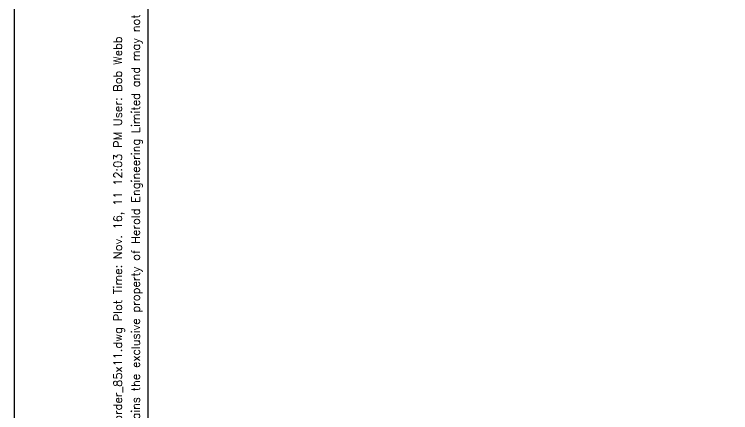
# Model space of a CAD drawing. Extents: x 0 to 8.5, y -0.4 to 11.
# Drawn here: x 0 to 4.021, y 1.791 to 4.029 of the extents above; entities that cross this region are included whole.
import ezdxf

# ---------------------------------------------------------------- set-up
doc = ezdxf.new("R2010")
doc.units = 0
doc.header["$LTSCALE"] = 10
doc.header["$MEASUREMENT"] = 0
doc.layers.add('BDR-18', color=1, linetype='Continuous')
doc.layers.add('BDR-25', color=4, linetype='Continuous')
doc.styles.add('HEL-Title4', font='romand.shx')

msp = doc.modelspace()

# ---------------------------------------------------------------- linework, layer by layer
at = {"layer": 'BDR-18'}
msp.add_lwpolyline([(0, 0), (8.5, 0), (8.5, 11), (0, 11)], close=True, dxfattribs=at)
at = {"layer": 'BDR-25'}
msp.add_lwpolyline([(0.75, 10.5), (0.75, 0.5)], dxfattribs=at)

# ---------------------------------------------------------------- texts
at = {"layer": 'BDR-18', "insert": (0.6571, 0.4999), "char_height": 0.046875, "width": 10.417969, "attachment_point": 1, "rotation": 90, "style": 'HEL-Title4'}
msp.add_mtext('{\\fSymbol|b0|i0|c2|p18;Ó }Copyright reserved. This drawing remains the exclusive property of Herold Engineering Limited and may not be reused or reproduced without written consent of Herold Engineering Limited.', dxfattribs=at)
at = {"layer": 'BDR-18', "insert": (0.5575, 0.5003), "char_height": 0.046875, "attachment_point": 1, "rotation": 90, "style": 'HEL-Title4'}
msp.add_mtext('File: M:\\\\Structural\\\\R2019\\\\Blocks\\\\HEL_Border_85x11.dwg Plot Time: Nov. 16, 11 12:03 PM User: Bob Webb', dxfattribs=at)

doc.saveas('drawing.dxf')
